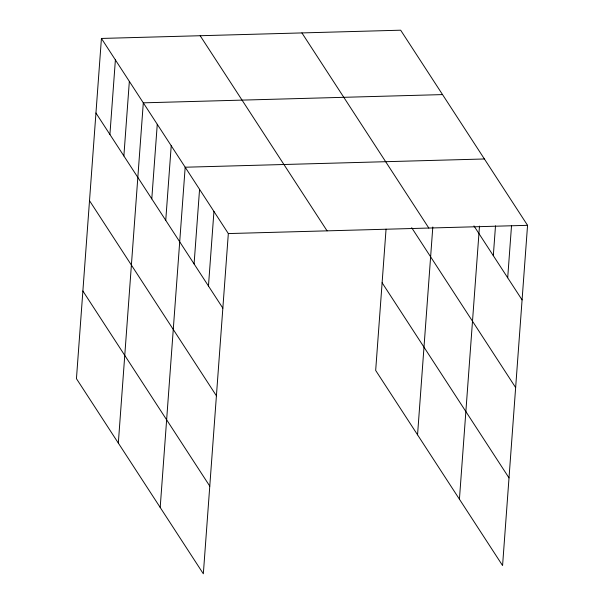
<?xml version="1.0" encoding="UTF-8"?>
<svg xmlns="http://www.w3.org/2000/svg" width="604" height="604" viewBox="0 0 604 604"><rect width="100%" height="100%" fill="white"/><g stroke="black" fill="none" stroke-linecap="round" stroke-linejoin="round"><path stroke-width="0.91" d="M101.427 38.445L76.444 378.67L203.337 573.8L228.327 233.567L101.427 38.445L400.663 30.2L527.556 225.33L502.573 565.555L375.673 370.433L386.054 229.135M109.913 134.481L115.387 59.909M123.873 155.945L129.347 81.374M118.324 443.064L143.307 102.839L442.536 94.594M151.785 198.875L157.267 124.296M165.745 220.339L171.219 145.76M160.196 507.458L185.179 167.225L484.408 158.98M194.088 263.918L199.562 189.339M208.463 286.032L213.944 211.453M417.553 434.82L432.811 226.991M459.425 499.214L479.485 226.1M493.317 255.673L495.506 225.843M507.7 277.787L511.528 225.586M228.327 233.567L527.556 225.33M473.951 225.896L522.075 299.901M301.917 32.918L428.81 228.048M411.679 227.7L515.642 387.564M382.113 282.763L509.006 477.892M200.173 35.727L327.074 230.849M95.953 113.016L222.846 308.146M89.513 200.687L216.413 395.809M82.884 291.007L209.777 486.137"/></g></svg>
